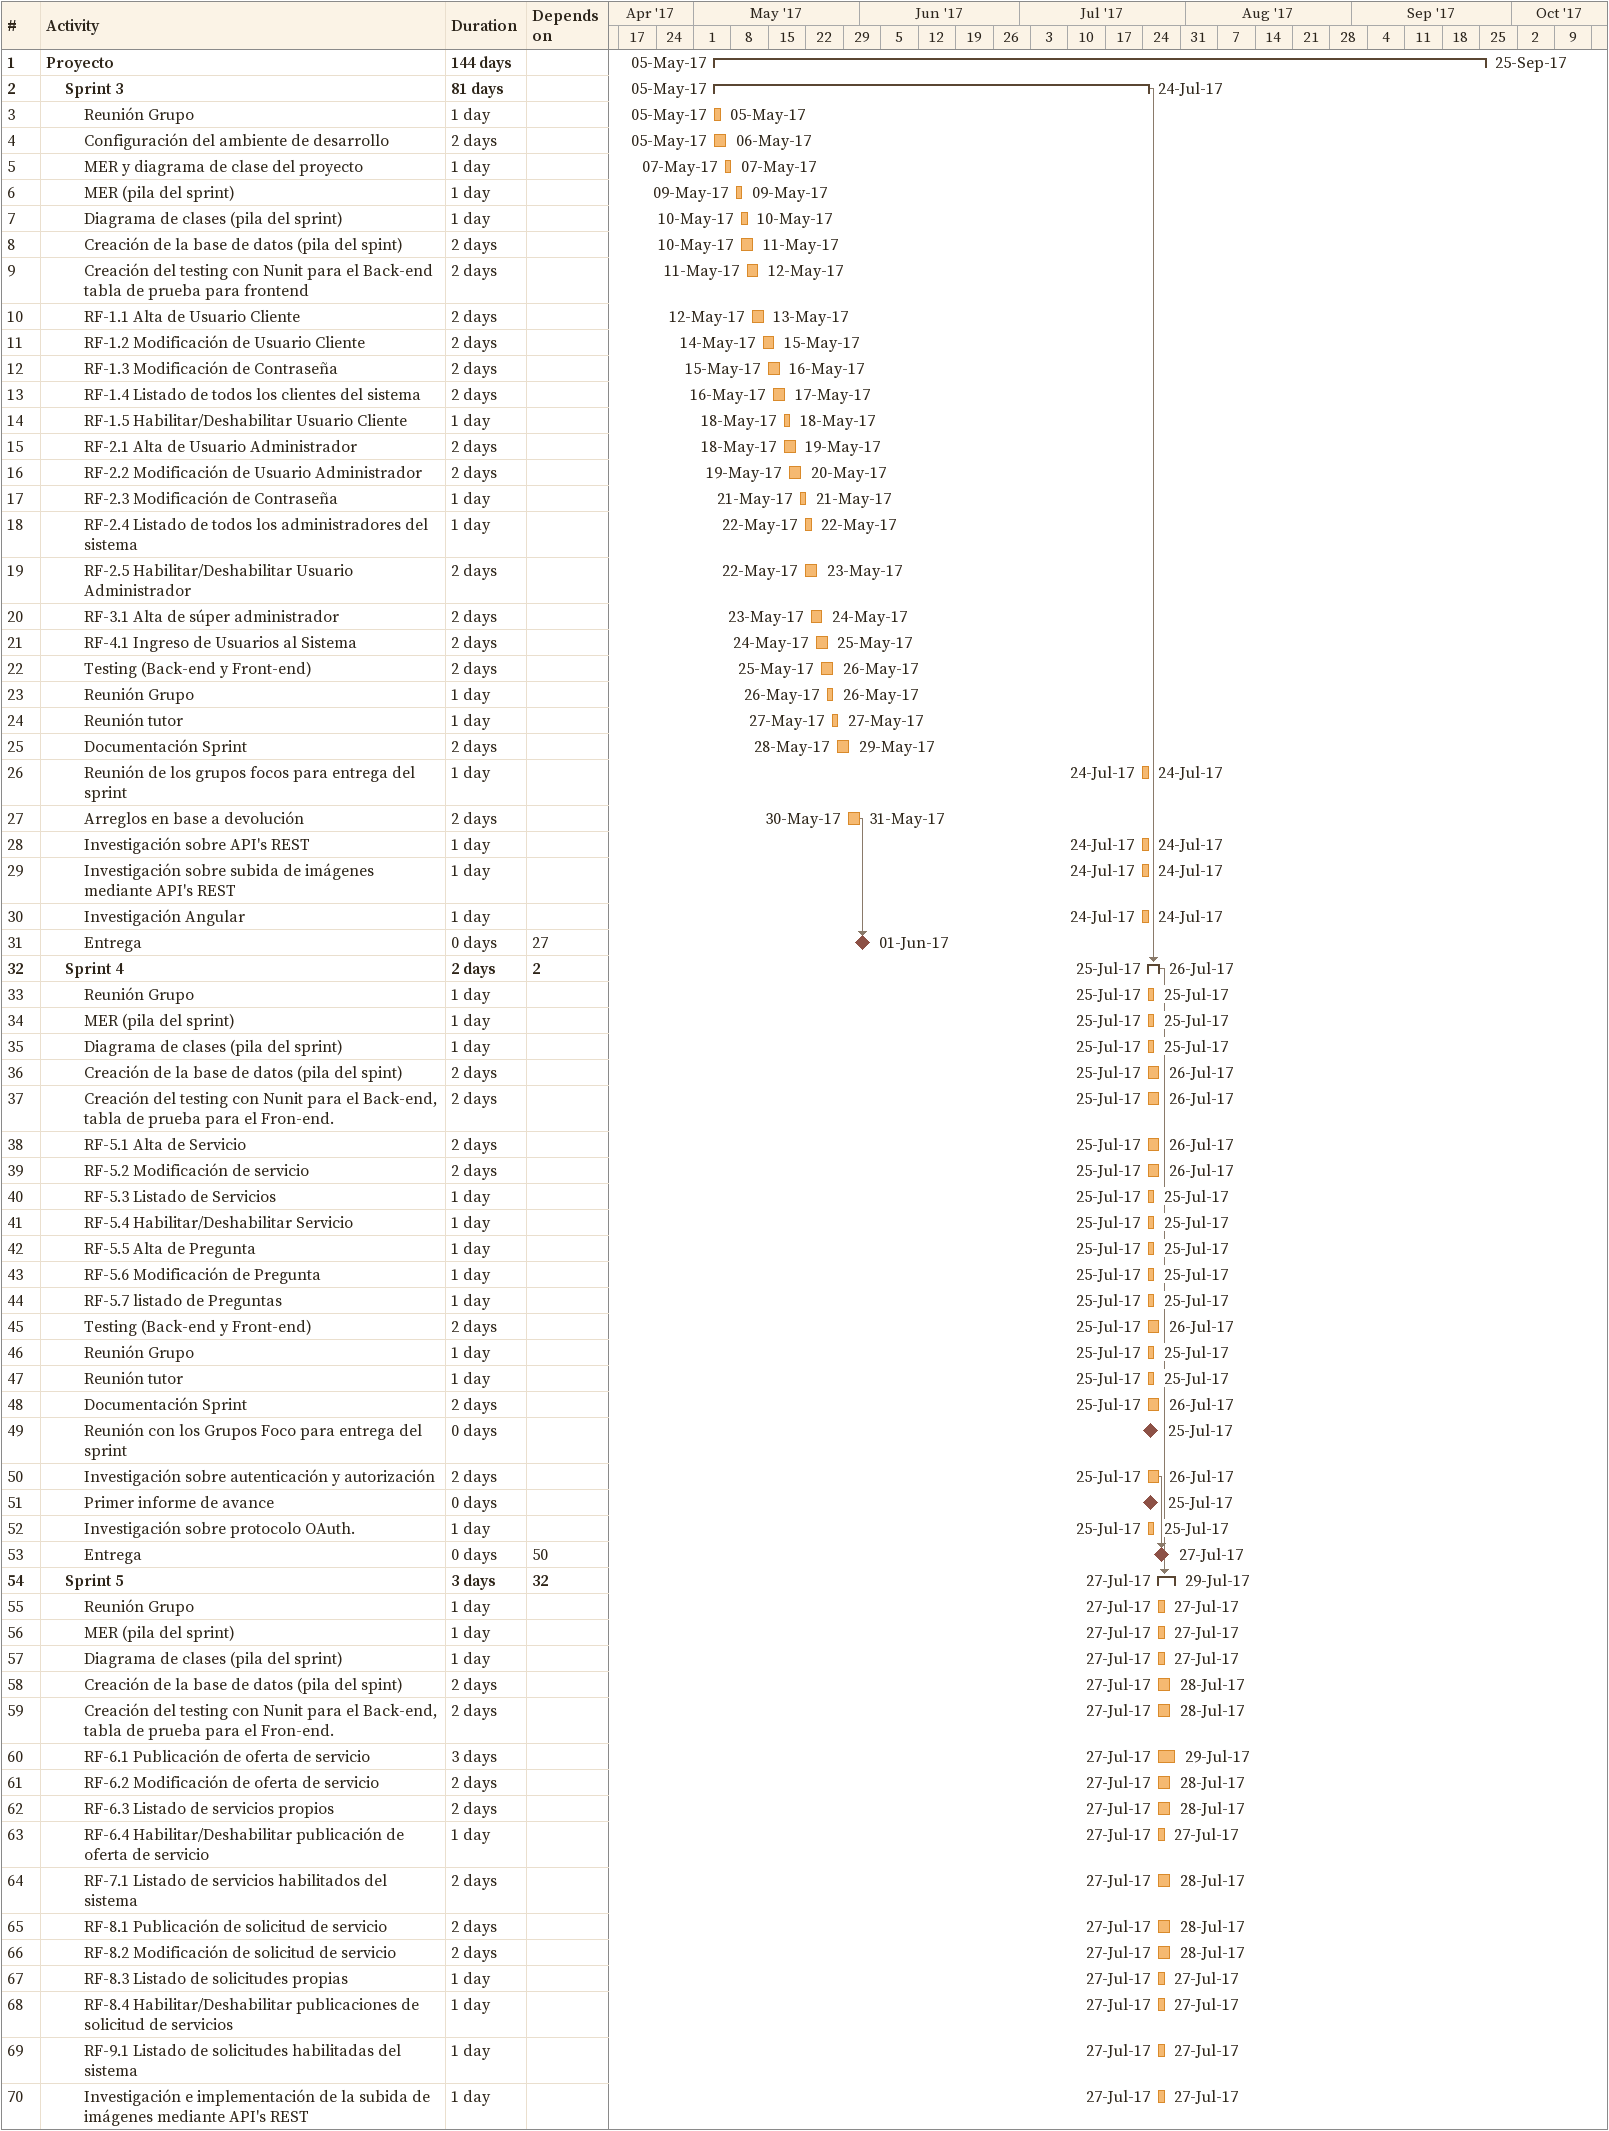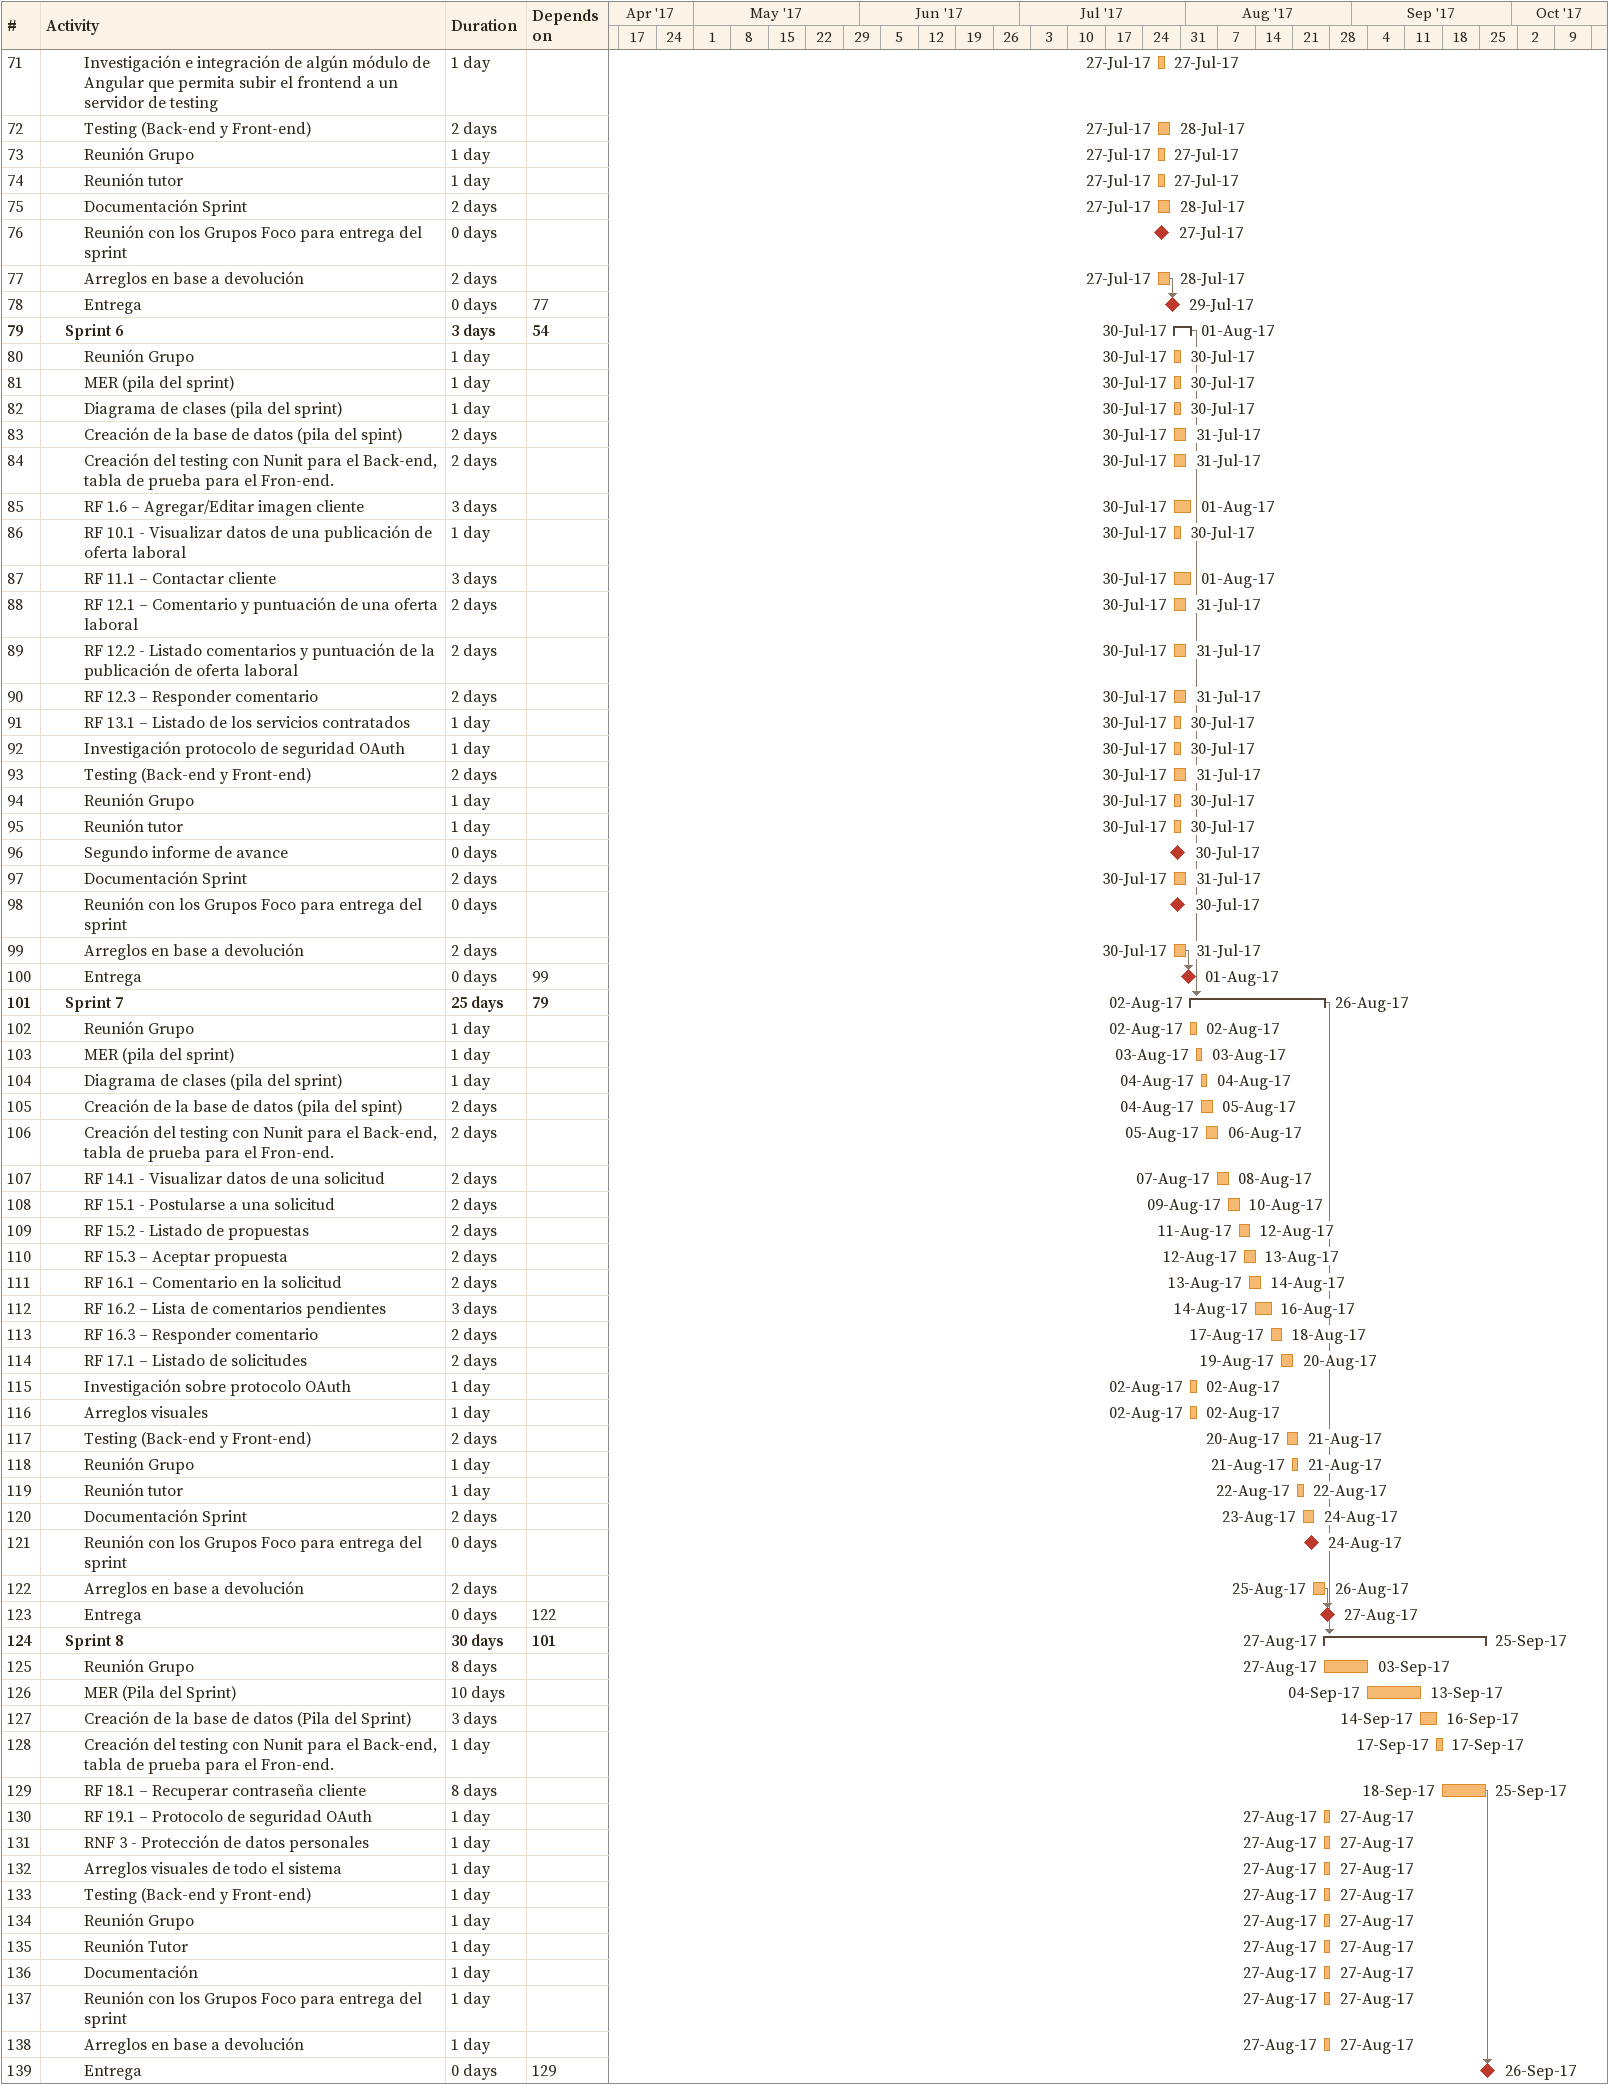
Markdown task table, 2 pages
| ID | Level | Task | Duration | Start | Finish | Predecessors |
|---|---|---|---|---|---|---|
| 1 | 1 | **Proyecto** | 144d | 2017-05-05 | 2017-09-25 |  |
| 2 | 2 | **Sprint 3** | 81d | 2017-05-05 | 2017-07-24 |  |
| 3 | 3 | Reunión Grupo | 1d | 2017-05-05 | 2017-05-05 |  |
| 4 | 3 | Configuración del ambiente de desarrollo | 2d | 2017-05-05 | 2017-05-06 |  |
| 5 | 3 | MER y diagrama de clase del proyecto | 1d | 2017-05-07 | 2017-05-07 |  |
| 6 | 3 | MER (pila del sprint) | 1d | 2017-05-09 | 2017-05-09 |  |
| 7 | 3 | Diagrama de clases (pila del sprint) | 1d | 2017-05-10 | 2017-05-10 |  |
| 8 | 3 | Creación de la base de datos (pila del spint) | 2d | 2017-05-10 | 2017-05-11 |  |
| 9 | 3 | Creación del testing con Nunit para el Back-end tabla de prueba para frontend | 2d | 2017-05-11 | 2017-05-12 |  |
| 10 | 3 | RF-1.1 Alta de Usuario Cliente | 2d | 2017-05-12 | 2017-05-13 |  |
| 11 | 3 | RF-1.2 Modificación de Usuario Cliente | 2d | 2017-05-14 | 2017-05-15 |  |
| 12 | 3 | RF-1.3 Modificación de Contraseña | 2d | 2017-05-15 | 2017-05-16 |  |
| 13 | 3 | RF-1.4 Listado de todos los clientes del sistema | 2d | 2017-05-16 | 2017-05-17 |  |
| 14 | 3 | RF-1.5 Habilitar/Deshabilitar Usuario Cliente | 1d | 2017-05-18 | 2017-05-18 |  |
| 15 | 3 | RF-2.1 Alta de Usuario Administrador | 2d | 2017-05-18 | 2017-05-19 |  |
| 16 | 3 | RF-2.2 Modificación de Usuario Administrador | 2d | 2017-05-19 | 2017-05-20 |  |
| 17 | 3 | RF-2.3 Modificación de Contraseña | 1d | 2017-05-21 | 2017-05-21 |  |
| 18 | 3 | RF-2.4 Listado de todos los administradores del sistema | 1d | 2017-05-22 | 2017-05-22 |  |
| 19 | 3 | RF-2.5 Habilitar/Deshabilitar Usuario Administrador | 2d | 2017-05-22 | 2017-05-23 |  |
| 20 | 3 | RF-3.1 Alta de súper administrador | 2d | 2017-05-23 | 2017-05-24 |  |
| 21 | 3 | RF-4.1 Ingreso de Usuarios al Sistema | 2d | 2017-05-24 | 2017-05-25 |  |
| 22 | 3 | Testing (Back-end y Front-end) | 2d | 2017-05-25 | 2017-05-26 |  |
| 23 | 3 | Reunión Grupo | 1d | 2017-05-26 | 2017-05-26 |  |
| 24 | 3 | Reunión tutor | 1d | 2017-05-27 | 2017-05-27 |  |
| 25 | 3 | Documentación Sprint | 2d | 2017-05-28 | 2017-05-29 |  |
| 26 | 3 | Reunión de los grupos focos para entrega del sprint | 1d | 2017-07-24 | 2017-07-24 |  |
| 27 | 3 | Arreglos en base a devolución | 2d | 2017-05-30 | 2017-05-31 |  |
| 28 | 3 | Investigación sobre API's REST | 1d | 2017-07-24 | 2017-07-24 |  |
| 29 | 3 | Investigación sobre subida de imágenes mediante API's REST | 1d | 2017-07-24 | 2017-07-24 |  |
| 30 | 3 | Investigación Angular | 1d | 2017-07-24 | 2017-07-24 |  |
| 31 | 3 | Entrega | 0d | 2017-06-01 | 2017-06-01 | 27 |
| 32 | 2 | **Sprint 4** | 2d | 2017-07-25 | 2017-07-26 | 2 |
| 33 | 3 | Reunión Grupo | 1d | 2017-07-25 | 2017-07-25 |  |
| 34 | 3 | MER (pila del sprint) | 1d | 2017-07-25 | 2017-07-25 |  |
| 35 | 3 | Diagrama de clases (pila del sprint) | 1d | 2017-07-25 | 2017-07-25 |  |
| 36 | 3 | Creación de la base de datos (pila del spint) | 2d | 2017-07-25 | 2017-07-26 |  |
| 37 | 3 | Creación del testing con Nunit para el Back-end, tabla de prueba para el Fron-end. | 2d | 2017-07-25 | 2017-07-26 |  |
| 38 | 3 | RF-5.1 Alta de Servicio | 2d | 2017-07-25 | 2017-07-26 |  |
| 39 | 3 | RF-5.2 Modificación de servicio | 2d | 2017-07-25 | 2017-07-26 |  |
| 40 | 3 | RF-5.3 Listado de Servicios | 1d | 2017-07-25 | 2017-07-25 |  |
| 41 | 3 | RF-5.4 Habilitar/Deshabilitar Servicio | 1d | 2017-07-25 | 2017-07-25 |  |
| 42 | 3 | RF-5.5 Alta de Pregunta | 1d | 2017-07-25 | 2017-07-25 |  |
| 43 | 3 | RF-5.6 Modificación de Pregunta | 1d | 2017-07-25 | 2017-07-25 |  |
| 44 | 3 | RF-5.7 listado de Preguntas | 1d | 2017-07-25 | 2017-07-25 |  |
| 45 | 3 | Testing (Back-end y Front-end) | 2d | 2017-07-25 | 2017-07-26 |  |
| 46 | 3 | Reunión Grupo | 1d | 2017-07-25 | 2017-07-25 |  |
| 47 | 3 | Reunión tutor | 1d | 2017-07-25 | 2017-07-25 |  |
| 48 | 3 | Documentación Sprint | 2d | 2017-07-25 | 2017-07-26 |  |
| 49 | 3 | Reunión con los Grupos Foco para entrega del sprint | 0d | 2017-07-25 | 2017-07-25 |  |
| 50 | 3 | Investigación sobre autenticación y autorización | 2d | 2017-07-25 | 2017-07-26 |  |
| 51 | 3 | Primer informe de avance | 0d | 2017-07-25 | 2017-07-25 |  |
| 52 | 3 | Investigación sobre protocolo OAuth. | 1d | 2017-07-25 | 2017-07-25 |  |
| 53 | 3 | Entrega | 0d | 2017-07-27 | 2017-07-27 | 50 |
| 54 | 2 | **Sprint 5** | 3d | 2017-07-27 | 2017-07-29 | 32 |
| 55 | 3 | Reunión Grupo | 1d | 2017-07-27 | 2017-07-27 |  |
| 56 | 3 | MER (pila del sprint) | 1d | 2017-07-27 | 2017-07-27 |  |
| 57 | 3 | Diagrama de clases (pila del sprint) | 1d | 2017-07-27 | 2017-07-27 |  |
| 58 | 3 | Creación de la base de datos (pila del spint) | 2d | 2017-07-27 | 2017-07-28 |  |
| 59 | 3 | Creación del testing con Nunit para el Back-end, tabla de prueba para el Fron-end. | 2d | 2017-07-27 | 2017-07-28 |  |
| 60 | 3 | RF-6.1 Publicación de oferta de servicio | 3d | 2017-07-27 | 2017-07-29 |  |
| 61 | 3 | RF-6.2 Modificación de oferta de servicio | 2d | 2017-07-27 | 2017-07-28 |  |
| 62 | 3 | RF-6.3 Listado de servicios propios | 2d | 2017-07-27 | 2017-07-28 |  |
| 63 | 3 | RF-6.4 Habilitar/Deshabilitar publicación de oferta de servicio | 1d | 2017-07-27 | 2017-07-27 |  |
| 64 | 3 | RF-7.1 Listado de servicios habilitados del sistema | 2d | 2017-07-27 | 2017-07-28 |  |
| 65 | 3 | RF-8.1 Publicación de solicitud de servicio | 2d | 2017-07-27 | 2017-07-28 |  |
| 66 | 3 | RF-8.2 Modificación de solicitud de servicio | 2d | 2017-07-27 | 2017-07-28 |  |
| 67 | 3 | RF-8.3 Listado de solicitudes propias | 1d | 2017-07-27 | 2017-07-27 |  |
| 68 | 3 | RF-8.4 Habilitar/Deshabilitar publicaciones de solicitud de servicios | 1d | 2017-07-27 | 2017-07-27 |  |
| 69 | 3 | RF-9.1 Listado de solicitudes habilitadas del sistema | 1d | 2017-07-27 | 2017-07-27 |  |
| 70 | 3 | Investigación e implementación de la subida de imágenes mediante API's REST | 1d | 2017-07-27 | 2017-07-27 |  |
| 71 | 3 | Investigación e integración de algún módulo de Angular que permita subir el frontend a un servidor de testing | 1d | 2017-07-27 | 2017-07-27 |  |
| 72 | 3 | Testing (Back-end y Front-end) | 2d | 2017-07-27 | 2017-07-28 |  |
| 73 | 3 | Reunión Grupo | 1d | 2017-07-27 | 2017-07-27 |  |
| 74 | 3 | Reunión tutor | 1d | 2017-07-27 | 2017-07-27 |  |
| 75 | 3 | Documentación Sprint | 2d | 2017-07-27 | 2017-07-28 |  |
| 76 | 3 | Reunión con los Grupos Foco para entrega del sprint | 0d | 2017-07-27 | 2017-07-27 |  |
| 77 | 3 | Arreglos en base a devolución | 2d | 2017-07-27 | 2017-07-28 |  |
| 78 | 3 | Entrega | 0d | 2017-07-29 | 2017-07-29 | 77 |
| 79 | 2 | **Sprint 6** | 3d | 2017-07-30 | 2017-08-01 | 54 |
| 80 | 3 | Reunión Grupo | 1d | 2017-07-30 | 2017-07-30 |  |
| 81 | 3 | MER (pila del sprint) | 1d | 2017-07-30 | 2017-07-30 |  |
| 82 | 3 | Diagrama de clases (pila del sprint) | 1d | 2017-07-30 | 2017-07-30 |  |
| 83 | 3 | Creación de la base de datos (pila del spint) | 2d | 2017-07-30 | 2017-07-31 |  |
| 84 | 3 | Creación del testing con Nunit para el Back-end, tabla de prueba para el Fron-end. | 2d | 2017-07-30 | 2017-07-31 |  |
| 85 | 3 | RF 1.6 – Agregar/Editar imagen cliente | 3d | 2017-07-30 | 2017-08-01 |  |
| 86 | 3 | RF 10.1 - Visualizar datos de una publicación de oferta laboral | 1d | 2017-07-30 | 2017-07-30 |  |
| 87 | 3 | RF 11.1 – Contactar cliente | 3d | 2017-07-30 | 2017-08-01 |  |
| 88 | 3 | RF 12.1 – Comentario y puntuación de una oferta laboral | 2d | 2017-07-30 | 2017-07-31 |  |
| 89 | 3 | RF 12.2 - Listado comentarios y puntuación de la publicación de oferta laboral | 2d | 2017-07-30 | 2017-07-31 |  |
| 90 | 3 | RF 12.3 – Responder comentario | 2d | 2017-07-30 | 2017-07-31 |  |
| 91 | 3 | RF 13.1 – Listado de los servicios contratados | 1d | 2017-07-30 | 2017-07-30 |  |
| 92 | 3 | Investigación protocolo de seguridad OAuth | 1d | 2017-07-30 | 2017-07-30 |  |
| 93 | 3 | Testing (Back-end y Front-end) | 2d | 2017-07-30 | 2017-07-31 |  |
| 94 | 3 | Reunión Grupo | 1d | 2017-07-30 | 2017-07-30 |  |
| 95 | 3 | Reunión tutor | 1d | 2017-07-30 | 2017-07-30 |  |
| 96 | 3 | Segundo informe de avance | 0d | 2017-07-30 | 2017-07-30 |  |
| 97 | 3 | Documentación Sprint | 2d | 2017-07-30 | 2017-07-31 |  |
| 98 | 3 | Reunión con los Grupos Foco para entrega del sprint | 0d | 2017-07-30 | 2017-07-30 |  |
| 99 | 3 | Arreglos en base a devolución | 2d | 2017-07-30 | 2017-07-31 |  |
| 100 | 3 | Entrega | 0d | 2017-08-01 | 2017-08-01 | 99 |
| 101 | 2 | **Sprint 7** | 25d | 2017-08-02 | 2017-08-26 | 79 |
| 102 | 3 | Reunión Grupo | 1d | 2017-08-02 | 2017-08-02 |  |
| 103 | 3 | MER (pila del sprint) | 1d | 2017-08-03 | 2017-08-03 |  |
| 104 | 3 | Diagrama de clases (pila del sprint) | 1d | 2017-08-04 | 2017-08-04 |  |
| 105 | 3 | Creación de la base de datos (pila del spint) | 2d | 2017-08-04 | 2017-08-05 |  |
| 106 | 3 | Creación del testing con Nunit para el Back-end, tabla de prueba para el Fron-end. | 2d | 2017-08-05 | 2017-08-06 |  |
| 107 | 3 | RF 14.1 - Visualizar datos de una solicitud | 2d | 2017-08-07 | 2017-08-08 |  |
| 108 | 3 | RF 15.1 - Postularse a una solicitud | 2d | 2017-08-09 | 2017-08-10 |  |
| 109 | 3 | RF 15.2 - Listado de propuestas | 2d | 2017-08-11 | 2017-08-12 |  |
| 110 | 3 | RF 15.3 – Aceptar propuesta | 2d | 2017-08-12 | 2017-08-13 |  |
| 111 | 3 | RF 16.1 – Comentario en la solicitud | 2d | 2017-08-13 | 2017-08-14 |  |
| 112 | 3 | RF 16.2 – Lista de comentarios pendientes | 3d | 2017-08-14 | 2017-08-16 |  |
| 113 | 3 | RF 16.3 – Responder comentario | 2d | 2017-08-17 | 2017-08-18 |  |
| 114 | 3 | RF 17.1 – Listado de solicitudes | 2d | 2017-08-19 | 2017-08-20 |  |
| 115 | 3 | Investigación sobre protocolo OAuth | 1d | 2017-08-02 | 2017-08-02 |  |
| 116 | 3 | Arreglos visuales | 1d | 2017-08-02 | 2017-08-02 |  |
| 117 | 3 | Testing (Back-end y Front-end) | 2d | 2017-08-20 | 2017-08-21 |  |
| 118 | 3 | Reunión Grupo | 1d | 2017-08-21 | 2017-08-21 |  |
| 119 | 3 | Reunión tutor | 1d | 2017-08-22 | 2017-08-22 |  |
| 120 | 3 | Documentación Sprint | 2d | 2017-08-23 | 2017-08-24 |  |
| 121 | 3 | Reunión con los Grupos Foco para entrega del sprint | 0d | 2017-08-24 | 2017-08-24 |  |
| 122 | 3 | Arreglos en base a devolución | 2d | 2017-08-25 | 2017-08-26 |  |
| 123 | 3 | Entrega | 0d | 2017-08-27 | 2017-08-27 | 122 |
| 124 | 2 | **Sprint 8** | 30d | 2017-08-27 | 2017-09-25 | 101 |
| 125 | 3 | Reunión Grupo | 8d | 2017-08-27 | 2017-09-03 |  |
| 126 | 3 | MER (Pila del Sprint) | 10d | 2017-09-04 | 2017-09-13 |  |
| 127 | 3 | Creación de la base de datos (Pila del Sprint) | 3d | 2017-09-14 | 2017-09-16 |  |
| 128 | 3 | Creación del testing con Nunit para el Back-end, tabla de prueba para el Fron-end. | 1d | 2017-09-17 | 2017-09-17 |  |
| 129 | 3 | RF 18.1 – Recuperar contraseña cliente | 8d | 2017-09-18 | 2017-09-25 |  |
| 130 | 3 | RF 19.1 – Protocolo de seguridad OAuth | 1d | 2017-08-27 | 2017-08-27 |  |
| 131 | 3 | RNF 3 - Protección de datos personales | 1d | 2017-08-27 | 2017-08-27 |  |
| 132 | 3 | Arreglos visuales de todo el sistema | 1d | 2017-08-27 | 2017-08-27 |  |
| 133 | 3 | Testing (Back-end y Front-end) | 1d | 2017-08-27 | 2017-08-27 |  |
| 134 | 3 | Reunión Grupo | 1d | 2017-08-27 | 2017-08-27 |  |
| 135 | 3 | Reunión Tutor | 1d | 2017-08-27 | 2017-08-27 |  |
| 136 | 3 | Documentación | 1d | 2017-08-27 | 2017-08-27 |  |
| 137 | 3 | Reunión con los Grupos Foco para entrega del sprint | 1d | 2017-08-27 | 2017-08-27 |  |
| 138 | 3 | Arreglos en base a devolución | 1d | 2017-08-27 | 2017-08-27 |  |
| 139 | 3 | Entrega | 0d | 2017-09-26 | 2017-09-26 | 129 |
